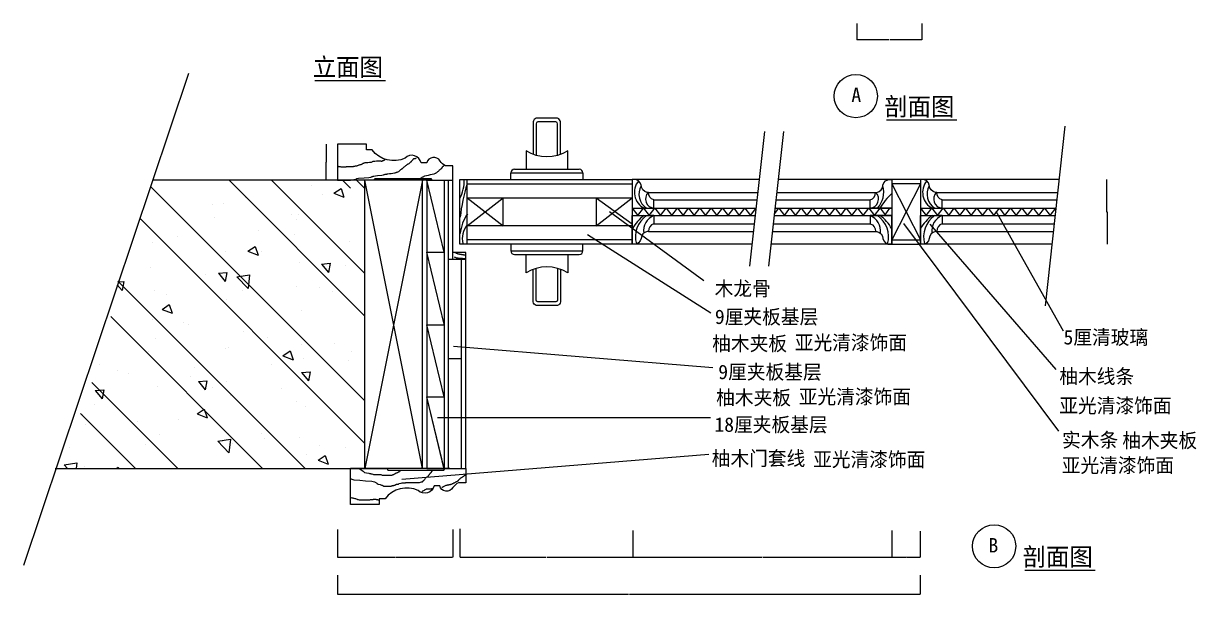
# Model space of a CAD drawing. Header units: metres. Extents: x 150 to 3603, y 192 to 4705.
# Drawn here: x 150 to 3409, y 192 to 1777 of the extents above; entities that cross this region are included whole.
import ezdxf

# ---------------------------------------------------------------- set-up
doc = ezdxf.new("R2010")
doc.units = ezdxf.units.M
for name, color, linetype in [('2', 2, 'Continuous'), ('3', 3, 'Continuous'), ('4', 4, 'Continuous'), ('7', 7, 'Continuous'), ('BH', 3, 'Continuous'), ('DIM', 3, 'Continuous'), ('TEXT', 3, 'Continuous')]:
    doc.layers.add(name, color=color, linetype=linetype)
doc.dimstyles.get("Standard").update_dxf_attribs({"dimtxt": 2.5, "dimasz": 2.5, "dimexe": 1.25, "dimexo": 0.625, "dimtad": 1, "dimcen": 2.5, "dimazin": 3, "dimtfac": 1, "dimtmove": 0, "dimatfit": 3})

# ---------------------------------------------------------------- blocks, each defined once
blk = doc.blocks.new('BH2')
at = {"layer": 'BH'}
blk.add_lwpolyline([(0, 32), (5, 28), (0, 24), (5, 20), (0, 16), (5, 12), (0, 8), (5, 4), (0, 0)], dxfattribs=at)
blk = doc.blocks.new('*D3')
for p, q in [((1842.68, 370.2), (1842.68, 296.24)), ((2562.34, 370.2), (2562.34, 296.24)), ((1842.93, 296.24), (2201.01, 296.24)), ((2204.01, 296.24), (2562.09, 296.24))]:
    blk.add_line(p, q)
at = {"layer": 'Defpoints'}
for p in [(1842.68, 370.2), (2562.34, 370.2), (1842.68, 296.24)]:
    blk.add_point(p, dxfattribs=at)
at = {"layer": 'DIM', "insert": (2202.51, 296.24), "char_height": 1, "attachment_point": 5}
blk.add_mtext('270', dxfattribs=at)
blk = doc.blocks.new('*D4')
for p, q in [((991.52, 1442.16), (991.52, 1392.16)), ((991.27, 1392.16), (991.02, 1392.16)), ((991.52, 1342.16), (991.52, 1392.16)), ((991.52, 1392.16), (991.52, 1392.16)), ((991.77, 1392.16), (992.02, 1392.16))]:
    blk.add_line(p, q)
at = {"layer": 'Defpoints'}
for p in [(991.52, 1442.16), (991.52, 1392.16), (991.52, 1342.16)]:
    blk.add_point(p, dxfattribs=at)
at = {"layer": 'DIM', "insert": (991.52, 1393.285), "char_height": 1, "attachment_point": 5}
blk.add_mtext('25', dxfattribs=at)
blk = doc.blocks.new('*D5')
for p, q in [((1022.69, 372.27), (1022.69, 295.96)), ((1342.69, 372.27), (1342.69, 295.96)), ((1022.94, 295.96), (1181.69, 295.96)), ((1183.69, 295.96), (1342.44, 295.96))]:
    blk.add_line(p, q)
at = {"layer": 'Defpoints'}
for p in [(1022.69, 372.27), (1342.69, 372.27), (1022.69, 295.96)]:
    blk.add_point(p, dxfattribs=at)
at = {"layer": 'DIM', "insert": (1182.69, 295.96), "char_height": 1, "attachment_point": 5}
blk.add_mtext('80', dxfattribs=at)
blk = doc.blocks.new('*D6')
for p, q in [((1362.68, 374.6), (1362.68, 296.24)), ((1842.68, 370.2), (1842.68, 296.24)), ((1362.93, 296.24), (1601.18, 296.24)), ((1604.18, 296.24), (1842.43, 296.24))]:
    blk.add_line(p, q)
at = {"layer": 'Defpoints'}
for p in [(1362.68, 374.6), (1842.68, 370.2), (1362.68, 296.24)]:
    blk.add_point(p, dxfattribs=at)
at = {"layer": 'DIM', "insert": (1602.68, 296.24), "char_height": 1, "attachment_point": 5}
blk.add_mtext('120', dxfattribs=at)
blk = doc.blocks.new('*D16')
for p, q in [((3159.18, 1344.11), (3159.18, 1254.11)), ((3159.43, 1254.11), (3161.2, 1254.11)), ((3161.45, 1164.11), (3161.45, 1254.11))]:
    blk.add_line(p, q)
at = {"layer": 'Defpoints'}
for p in [(3159.18, 1344.11), (3159.18, 1254.11), (3161.45, 1164.11)]:
    blk.add_point(p, dxfattribs=at)
at = {"layer": 'DIM', "insert": (3160.315, 1255.235), "char_height": 1, "attachment_point": 5}
blk.add_mtext('45', dxfattribs=at)
blk = doc.blocks.new('*D17')
for p, q in [((2562.34, 370.2), (2562.34, 296.24)), ((2641.8, 368.26), (2641.8, 296.24)), ((2562.59, 296.24), (2601.07, 296.24)), ((2603.07, 296.24), (2641.55, 296.24))]:
    blk.add_line(p, q)
at = {"layer": 'Defpoints'}
for p in [(2562.34, 370.2), (2641.8, 368.26), (2562.34, 296.24)]:
    blk.add_point(p, dxfattribs=at)
at = {"layer": 'DIM', "insert": (2602.07, 296.24), "char_height": 1, "attachment_point": 5}
blk.add_mtext('20', dxfattribs=at)
blk = doc.blocks.new('*D19')
for p, q in [((2465.75, 1777.04), (2465.75, 1731.3)), ((2645.75, 1777.04), (2645.75, 1731.3)), ((2554.75, 1731.3), (2465.5, 1731.3)), ((2646, 1731.3), (2556.75, 1731.3))]:
    blk.add_line(p, q)
at = {"layer": 'Defpoints'}
for p in [(2465.75, 1777.04), (2645.75, 1777.04), (2645.75, 1731.3)]:
    blk.add_point(p, dxfattribs=at)
at = {"layer": 'DIM', "insert": (2555.75, 1731.3), "char_height": 1, "attachment_point": 5}
blk.add_mtext('45', dxfattribs=at)
blk = doc.blocks.new('*D26')
for p, q in [((1022.69, 245.96), (1022.69, 192.79)), ((2641.8, 245.96), (2641.8, 192.79)), ((1022.94, 192.79), (1830.745, 192.79)), ((1833.745, 192.79), (2641.55, 192.79))]:
    blk.add_line(p, q)
at = {"layer": 'Defpoints'}
for p in [(1022.69, 245.96), (2641.8, 245.96), (1022.69, 192.79)]:
    blk.add_point(p, dxfattribs=at)
at = {"layer": 'BH', "insert": (1832.245, 192.79), "char_height": 1, "attachment_point": 5}
blk.add_mtext('475', dxfattribs=at)

msp = doc.modelspace()

# ---------------------------------------------------------------- hatches: boundary and pattern name
at = {"layer": '3'}
h = msp.add_hatch(dxfattribs=at)
h.set_pattern_fill('DOLMIT', scale=66.67)
h.paths.add_polyline_path([(1330.69, 542.16), (1366.69, 542.16), (1366.69, 1121.82), (1330.69, 1121.82)])
at = {"layer": 'BH'}
h = msp.add_hatch(dxfattribs=at)
h.set_pattern_fill('DOLMIT', scale=50)
h.paths.add_polyline_path([(1841.63, 1293.11), (1841.63, 1332.11), (1382.69, 1332.11), (1382.69, 1293.11)])
h = msp.add_hatch(dxfattribs=at)
h.set_pattern_fill('DOLMIT', scale=50)
h.paths.add_polyline_path([(1382.69, 1215.11), (1382.69, 1176.11), (1841.63, 1176.11), (1841.63, 1215.11)])

# ---------------------------------------------------------------- linework, layer by layer
at = {"layer": '2'}
for p, q in [((1058.69, 1342.16), (509.15, 1342.16)), ((1098.69, 542.16), (1098.69, 1342.16)), ((1358.46, 1137.58), (1360.4, 1137.58)), ((238.47, 542.16), (1058.69, 542.16))]:
    msp.add_line(p, q, dxfattribs=at)
at = {"layer": '3'}
for p, q in [((1233.96, 1401.39), (1234.41, 1401.84)), ((1234.41, 1401.84), (1234.85, 1401.84)), ((1234.85, 1401.84), (1235.75, 1402.28)), ((1235.75, 1402.28), (1238.44, 1402.28)), ((1238.44, 1402.28), (1238.88, 1402.73)), ((1238.88, 1402.73), (1239.33, 1403.18)), ((1239.33, 1403.18), (1239.78, 1403.18)), ((1239.78, 1403.18), (1240.23, 1403.63)), ((1240.23, 1403.63), (1240.67, 1403.63)), ((1240.67, 1403.63), (1240.67, 1404.07)), ((1023.98, 1381.26), (1024.43, 1380.81)), ((1024.43, 1380.81), (1024.88, 1380.36)), ((1024.88, 1380.36), (1026.22, 1380.36)), ((1026.22, 1380.36), (1027.12, 1379.91)), ((1027.12, 1379.91), (1029.8, 1379.91)), ((1029.8, 1379.91), (1031.59, 1379.47)), ((1031.59, 1379.47), (1033.39, 1379.47)), ((1033.39, 1379.47), (1037.86, 1379.02)), ((1037.86, 1379.02), (1044.13, 1379.02)), ((1044.13, 1379.02), (1045.03, 1379.47)), ((1045.03, 1379.47), (1046.37, 1379.47)), ((1046.37, 1379.47), (1047.71, 1379.91)), ((1047.71, 1379.91), (1049.05, 1380.36)), ((1049.05, 1380.36), (1067.41, 1380.36)), ((1067.41, 1380.36), (1067.86, 1380.81)), ((1067.86, 1380.81), (1069.65, 1380.81)), ((1069.65, 1380.81), (1070.99, 1381.26)), ((1070.99, 1381.26), (1072.78, 1381.7)), ((1072.78, 1381.7), (1074.57, 1381.7)), ((1074.57, 1381.7), (1076.37, 1382.15)), ((1076.37, 1382.15), (1078.16, 1382.6)), ((1078.16, 1382.6), (1079.5, 1383.05)), ((1079.5, 1383.05), (1080.84, 1383.94)), ((1080.84, 1383.94), (1082.63, 1384.39)), ((1082.63, 1384.39), (1083.98, 1384.84)), ((1083.98, 1384.84), (1085.32, 1385.28)), ((1085.32, 1385.28), (1086.21, 1385.73)), ((1086.21, 1385.73), (1088.01, 1385.73)), ((1088.01, 1385.73), (1088.45, 1386.18)), ((1088.45, 1386.18), (1089.35, 1386.18)), ((1089.35, 1386.18), (1090.24, 1386.63)), ((1090.24, 1386.63), (1091.59, 1387.52)), ((1091.59, 1387.52), (1092.93, 1388.41)), ((1092.93, 1388.41), (1094.27, 1389.31)), ((1094.27, 1389.31), (1095.62, 1389.76)), ((1095.62, 1389.76), (1096.96, 1390.65)), ((1096.96, 1390.65), (1097.86, 1390.65)), ((1097.86, 1390.65), (1099.2, 1391.1)), ((1099.2, 1391.1), (1100.54, 1391.55)), ((1100.54, 1391.55), (1106.81, 1391.55)), ((1106.81, 1391.55), (1111.29, 1391.99)), ((1111.29, 1391.99), (1115.76, 1391.99)), ((1115.76, 1391.99), (1117.11, 1392.44)), ((1117.11, 1392.44), (1118.45, 1393.34)), ((1118.45, 1393.34), (1120.24, 1393.78)), ((1120.24, 1393.78), (1122.03, 1394.68)), ((1122.03, 1394.68), (1126.51, 1395.13)), ((1126.51, 1395.13), (1130.99, 1395.57)), ((1130.99, 1395.57), (1143.07, 1395.57)), ((1143.07, 1395.57), (1143.52, 1395.13)), ((1143.52, 1395.13), (1146.21, 1395.13)), ((1146.21, 1395.13), (1146.66, 1395.57)), ((1146.66, 1395.57), (1147.1, 1395.57)), ((1147.1, 1396.02), (1148, 1396.02)), ((1147.1, 1395.57), (1147.1, 1396.02)), ((1148, 1396.02), (1148.45, 1396.47)), ((1148.45, 1396.47), (1149.34, 1396.92)), ((1149.34, 1396.92), (1150.69, 1396.92)), ((1150.69, 1397.36), (1152.03, 1397.36)), ((1150.69, 1396.92), (1150.69, 1397.36)), ((1152.03, 1397.81), (1152.48, 1397.81)), ((1152.03, 1397.36), (1152.03, 1397.81)), ((1152.48, 1397.81), (1152.92, 1398.26)), ((1152.92, 1398.26), (1153.37, 1398.26)), ((1153.37, 1398.26), (1153.82, 1398.7)), ((1153.82, 1399.15), (1154.71, 1399.15)), ((1153.82, 1398.7), (1153.82, 1399.15)), ((1154.71, 1399.15), (1155.16, 1399.6)), ((1195.46, 1368.73), (1196.8, 1370.07)), ((1196.8, 1370.07), (1198.59, 1371.41)), ((1198.59, 1371.41), (1199.93, 1372.31)), ((1199.93, 1372.31), (1201.28, 1373.2)), ((1201.28, 1373.2), (1202.17, 1374.1)), ((1202.17, 1374.1), (1202.62, 1374.55)), ((1202.62, 1374.55), (1203.07, 1374.99)), ((1203.07, 1374.99), (1203.96, 1374.99)), ((1203.96, 1374.99), (1204.41, 1375.44)), ((1204.41, 1375.44), (1205.31, 1376.34)), ((1205.31, 1376.34), (1206.2, 1377.68)), ((1206.2, 1377.68), (1207.99, 1379.02)), ((1207.99, 1379.02), (1209.78, 1380.36)), ((1209.78, 1380.36), (1211.57, 1381.7)), ((1211.57, 1381.7), (1212.47, 1382.6)), ((1212.47, 1382.6), (1213.81, 1383.94)), ((1213.81, 1383.94), (1215.16, 1384.84)), ((1215.16, 1384.84), (1216.05, 1385.73)), ((1216.05, 1385.73), (1216.95, 1386.18)), ((1216.95, 1386.18), (1218.29, 1386.63)), ((1218.29, 1386.63), (1219.18, 1387.07)), ((1219.18, 1387.07), (1220.08, 1387.52)), ((1220.08, 1387.52), (1221.42, 1387.97)), ((1221.42, 1387.97), (1221.87, 1388.86)), ((1221.87, 1388.86), (1222.77, 1389.31)), ((1222.77, 1389.31), (1223.66, 1390.2)), ((1223.66, 1390.2), (1224.11, 1391.1)), ((1224.11, 1391.1), (1225.45, 1391.99)), ((1225.45, 1391.99), (1226.35, 1392.89)), ((1226.35, 1392.89), (1227.24, 1393.34)), ((1227.24, 1393.34), (1227.69, 1394.23)), ((1227.69, 1394.23), (1228.59, 1394.68)), ((1228.59, 1394.68), (1229.03, 1395.13)), ((1229.03, 1395.13), (1229.48, 1396.02)), ((1229.48, 1396.02), (1231.27, 1397.81)), ((1231.27, 1397.81), (1232.17, 1398.7)), ((1232.17, 1398.7), (1232.62, 1399.6)), ((1232.62, 1399.6), (1233.06, 1400.05)), ((1233.06, 1400.49), (1233.96, 1401.39)), ((1233.06, 1400.05), (1233.06, 1400.49)), ((1302.91, 1367.39), (1304.7, 1369.18)), ((1304.7, 1369.18), (1306.04, 1370.52)), ((1306.04, 1370.52), (1307.83, 1371.86)), ((1307.83, 1371.86), (1309.17, 1372.76)), ((1309.17, 1372.76), (1310.07, 1373.65)), ((1310.07, 1373.65), (1310.52, 1373.65)), ((1310.52, 1374.1), (1310.97, 1374.1)), ((1310.52, 1373.65), (1310.52, 1374.1)), ((1310.97, 1374.55), (1311.41, 1374.99)), ((1310.97, 1374.1), (1310.97, 1374.55)), ((1311.41, 1374.99), (1312.31, 1375.89)), ((1312.31, 1375.89), (1312.76, 1376.34)), ((1312.76, 1376.34), (1313.2, 1377.23)), ((1313.2, 1377.23), (1314.1, 1377.68)), ((1314.1, 1378.57), (1314.55, 1379.02)), ((1314.1, 1377.68), (1314.1, 1378.57)), ((1314.55, 1379.02), (1315.44, 1379.91)), ((1315.44, 1379.91), (1315.89, 1380.81)), ((1315.89, 1380.81), (1316.34, 1381.26)), ((1316.34, 1381.26), (1316.79, 1381.26)), ((1316.79, 1381.26), (1317.68, 1382.15)), ((1317.68, 1382.15), (1318.13, 1382.15)), ((1318.13, 1382.15), (1318.58, 1382.6)), ((1318.58, 1382.6), (1319.02, 1383.05)), ((1319.02, 1383.49), (1319.92, 1383.49)), ((1319.02, 1383.05), (1319.02, 1383.49)), ((1319.92, 1383.49), (1319.92, 1383.94)), ((1066.96, 1343.23), (1067.86, 1343.23)), ((1067.86, 1343.23), (1069.2, 1343.68)), ((1069.2, 1343.68), (1070.99, 1343.68)), ((1070.99, 1343.68), (1072.34, 1344.12)), ((1072.34, 1344.12), (1073.68, 1344.57)), ((1073.68, 1344.57), (1075.02, 1345.47)), ((1075.02, 1345.47), (1076.37, 1346.36)), ((1076.37, 1346.36), (1080.84, 1347.7)), ((1080.84, 1347.7), (1096.96, 1349.04)), ((1096.96, 1349.04), (1109.5, 1349.94)), ((1258.69, 542.16), (1098.69, 1342.16)), ((1258.69, 1342.16), (1098.69, 542.16)), ((1109.5, 1349.94), (1114.87, 1350.83)), ((1114.87, 1350.83), (1116.66, 1351.28)), ((1116.66, 1351.28), (1118, 1351.73)), ((1118, 1351.73), (1118.9, 1352.18)), ((1118.9, 1352.18), (1119.35, 1352.18)), ((1119.35, 1352.18), (1120.69, 1352.62)), ((1120.69, 1352.62), (1122.03, 1353.07)), ((1122.03, 1353.07), (1123.37, 1353.52)), ((1123.37, 1353.52), (1127.85, 1354.41)), ((1127.85, 1354.41), (1133.22, 1355.31)), ((1133.22, 1355.31), (1145.76, 1356.2)), ((1145.76, 1356.2), (1150.24, 1357.1)), ((1150.24, 1357.1), (1152.03, 1357.55)), ((1152.03, 1357.55), (1153.37, 1357.99)), ((1153.37, 1357.99), (1154.71, 1358.44)), ((1154.71, 1358.44), (1156.06, 1358.44)), ((1156.06, 1358.44), (1156.95, 1358.89)), ((1156.95, 1358.89), (1159.19, 1358.89)), ((1159.19, 1358.89), (1160.98, 1359.33)), ((1160.98, 1359.33), (1162.77, 1359.78)), ((1162.77, 1359.78), (1167.25, 1360.68)), ((1167.25, 1360.68), (1171.73, 1361.12)), ((1171.73, 1361.12), (1176.2, 1362.02)), ((1176.2, 1362.02), (1180.68, 1362.47)), ((1180.68, 1362.47), (1182.47, 1362.91)), ((1182.47, 1362.91), (1184.26, 1363.36)), ((1184.26, 1363.36), (1185.61, 1363.81)), ((1185.61, 1363.81), (1186.5, 1364.26)), ((1186.5, 1364.26), (1187.4, 1364.26)), ((1187.4, 1364.26), (1188.74, 1364.7)), ((1188.74, 1364.7), (1190.08, 1365.15)), ((1190.08, 1365.15), (1192.77, 1366.05)), ((1192.77, 1366.05), (1194.11, 1367.39)), ((1194.11, 1367.39), (1195.46, 1368.73)), ((1253.21, 1347.26), (1254.11, 1347.7)), ((1254.11, 1347.7), (1255.45, 1348.6)), ((1255.45, 1348.6), (1256.79, 1349.49)), ((1256.79, 1349.49), (1258.14, 1350.39)), ((1258.14, 1350.39), (1259.48, 1351.28)), ((1259.48, 1351.28), (1260.82, 1351.73)), ((1260.82, 1351.73), (1262.16, 1352.62)), ((1262.16, 1352.62), (1263.51, 1353.07)), ((1263.51, 1353.07), (1265.3, 1353.97)), ((1265.3, 1353.97), (1269.78, 1354.86)), ((1269.78, 1354.86), (1275.15, 1356.2)), ((1275.15, 1356.2), (1280.52, 1357.55)), ((1280.52, 1357.55), (1285.89, 1358.89)), ((1285.89, 1358.89), (1291.27, 1359.78)), ((1291.27, 1359.78), (1293.06, 1360.68)), ((1293.06, 1360.68), (1294.4, 1361.57)), ((1294.4, 1361.57), (1295.74, 1362.02)), ((1295.74, 1362.02), (1297.09, 1362.47)), ((1297.09, 1362.47), (1298.43, 1363.36)), ((1298.43, 1363.36), (1300.22, 1365.15)), ((1300.22, 1365.15), (1301.56, 1366.05)), ((1301.56, 1366.05), (1302.91, 1367.39)), ((1886.79, 1308.12), (2190.09, 1308.12)), ((2242.84, 1308.12), (2517.18, 1308.12)), ((2642.34, 1332.11), (2562.34, 1176.11)), ((2562.34, 1332.11), (2642.34, 1176.11)), ((2687.51, 1308.12), (3022.99, 1308.12)), ((1901.63, 1287.59), (2187.83, 1287.59)), ((2240.58, 1287.59), (2502.34, 1287.59)), ((2702.34, 1287.59), (3020.73, 1287.59)), ((1901.63, 1220.63), (2180.46, 1220.63)), ((2233.21, 1220.63), (2502.34, 1220.63)), ((2702.34, 1220.63), (3013.36, 1220.63)), ((1886.79, 1200.09), (2178.19, 1200.09)), ((2230.95, 1200.09), (2521.18, 1200.09)), ((2687.51, 1200.09), (3011.1, 1200.09)), ((1347.78, 1141.95), (1348.75, 1141.46)), ((1348.75, 1141.46), (1350.21, 1140.98)), ((1350.21, 1140.98), (1351.18, 1140.49)), ((1346.81, 1129.82), (1348.27, 1128.85)), ((1348.27, 1128.85), (1349.72, 1128.37)), ((1349.72, 1128.37), (1351.18, 1127.4)), ((1351.18, 1140.49), (1352.63, 1140.01)), ((1351.18, 1127.4), (1352.63, 1126.91)), ((1352.63, 1140.01), (1353.61, 1139.52)), ((1352.63, 1126.91), (1354.58, 1126.91)), ((1353.61, 1139.52), (1354.58, 1139.04)), ((1354.58, 1139.04), (1356.03, 1138.55)), ((1354.58, 1126.91), (1355.06, 1126.43)), ((1355.06, 1126.43), (1357, 1126.43)), ((1356.03, 1138.55), (1357, 1138.07)), ((1357, 1138.07), (1358.46, 1137.58)), ((1357, 1126.43), (1357.49, 1125.94)), ((1357.49, 1125.94), (1360.4, 1125.94)), ((1360.4, 1137.58), (1361.86, 1137.1)), ((1360.4, 1125.94), (1361.37, 1125.46)), ((1361.37, 1125.46), (1369.14, 1125.46)), ((1361.86, 1137.1), (1362.83, 1137.1)), ((1362.83, 1137.1), (1364.28, 1136.61)), ((1364.28, 1136.61), (1366.22, 1136.61)), ((1366.22, 1136.61), (1367.19, 1136.13)), ((1367.19, 1136.13), (1369.62, 1136.13)), ((1369.14, 1125.46), (1370.11, 1124.97)), ((1369.62, 1136.13), (1370.11, 1135.64)), ((1370.11, 1135.64), (1371.56, 1135.64)), ((1370.11, 1124.97), (1378.69, 1124.97)), ((1371.56, 1135.64), (1373.02, 1135.16)), ((1373.02, 1135.16), (1374.96, 1135.16)), ((1374.96, 1135.16), (1376.42, 1134.67)), ((1376.42, 1134.67), (1377.87, 1134.67)), ((1377.87, 1134.67), (1378.84, 1134.19)), ((1082.5, 542.04), (1082.5, 541.47)), ((1082.5, 541.47), (1083.07, 541.47)), ((1083.07, 541.47), (1084.77, 540.33)), ((1084.77, 540.33), (1087.05, 539.2)), ((1087.05, 539.2), (1091.6, 535.79)), ((1091.6, 535.79), (1093.88, 534.08)), ((1093.88, 534.08), (1095.58, 532.37)), ((1095.58, 532.37), (1097.86, 531.24)), ((1097.86, 531.24), (1103.55, 530.1)), ((1103.55, 530.1), (1109.23, 528.96)), ((1109.23, 528.96), (1111.51, 528.4)), ((1111.51, 528.4), (1113.78, 527.83)), ((1113.78, 527.83), (1114.92, 527.26)), ((1114.92, 527.26), (1116.06, 527.26)), ((1116.06, 527.26), (1116.63, 526.69)), ((1116.63, 526.69), (1118.34, 526.69)), ((1118.34, 526.69), (1120.61, 526.12)), ((1120.61, 526.12), (1122.89, 525.55)), ((1122.89, 525.55), (1124.59, 524.99)), ((1124.59, 524.99), (1143.36, 524.99)), ((1143.36, 524.99), (1145.07, 524.42)), ((1145.07, 524.42), (1146.78, 523.85)), ((1146.78, 523.85), (1147.35, 523.85)), ((1147.35, 523.85), (1148.48, 523.28)), ((1148.48, 523.28), (1172.38, 523.28)), ((1172.38, 523.28), (1174.08, 523.85)), ((1174.08, 523.85), (1175.79, 524.42)), ((1175.79, 524.42), (1176.93, 524.99)), ((1176.93, 524.99), (1178.63, 525.55)), ((1178.63, 525.55), (1180.34, 526.69)), ((1180.34, 526.69), (1182.05, 527.26)), ((1182.05, 527.26), (1183.75, 528.4)), ((1183.75, 528.4), (1184.89, 529.53)), ((1184.89, 529.53), (1186.03, 529.53)), ((1186.03, 529.53), (1187.17, 530.1)), ((1187.17, 530.1), (1187.73, 530.1)), ((1187.73, 530.1), (1188.87, 530.67)), ((1188.87, 530.67), (1190.01, 530.67)), ((1190.01, 530.67), (1191.15, 531.81)), ((1191.15, 531.81), (1192.29, 532.37)), ((1192.29, 532.37), (1193.42, 532.94)), ((1193.42, 532.94), (1194.56, 534.08)), ((1194.56, 534.08), (1195.7, 534.65)), ((1195.7, 534.65), (1196.84, 534.65)), ((1196.84, 534.65), (1196.84, 535.22)), ((1274.2, 521.01), (1275.34, 522.14)), ((1275.34, 522.14), (1275.9, 522.71)), ((1275.9, 522.71), (1276.47, 523.85)), ((1276.47, 523.85), (1277.61, 524.99)), ((1277.61, 524.99), (1278.18, 525.55)), ((1278.18, 525.55), (1278.75, 526.69)), ((1278.75, 526.69), (1279.32, 527.26)), ((1279.32, 527.26), (1279.89, 527.83)), ((1279.89, 527.83), (1280.46, 528.96)), ((1280.46, 528.96), (1281.59, 529.53)), ((1281.59, 529.53), (1282.16, 530.67)), ((1282.16, 530.67), (1282.73, 531.24)), ((1282.73, 531.24), (1283.3, 531.81)), ((1283.3, 531.81), (1283.87, 532.37)), ((1283.87, 532.37), (1284.44, 532.94)), ((1284.44, 533.51), (1285.01, 534.08)), ((1284.44, 532.94), (1284.44, 533.51)), ((1285.01, 534.08), (1285.58, 534.65)), ((1285.58, 535.79), (1286.14, 535.79)), ((1285.58, 534.65), (1285.58, 535.79)), ((1286.14, 536.35), (1286.71, 536.35)), ((1286.14, 535.79), (1286.14, 536.35)), ((1286.71, 536.35), (1287.28, 536.92)), ((1373.18, 521.01), (1374.31, 522.14)), ((1374.31, 522.14), (1374.88, 522.14)), ((1374.88, 522.71), (1375.45, 522.71)), ((1374.88, 522.14), (1374.88, 522.71)), ((1375.45, 522.71), (1376.02, 523.28)), ((1376.02, 523.28), (1376.59, 523.85)), ((1376.59, 523.85), (1377.16, 523.85)), ((1377.16, 524.99), (1377.73, 524.99)), ((1377.16, 523.85), (1377.16, 524.99)), ((1057.47, 514.75), (1058.04, 514.75)), ((1058.04, 514.75), (1058.61, 514.19)), ((1058.61, 514.19), (1059.74, 513.62)), ((1059.74, 513.62), (1060.88, 513.05)), ((1060.88, 513.05), (1062.59, 511.91)), ((1062.59, 511.91), (1068.28, 510.77)), ((1068.28, 510.77), (1084.21, 509.64)), ((1084.21, 509.64), (1100.13, 507.93)), ((1100.13, 507.93), (1118.34, 506.8)), ((1118.34, 506.8), (1125.16, 505.09)), ((1125.16, 505.09), (1127.44, 503.95)), ((1127.44, 503.95), (1129.14, 502.82)), ((1129.14, 502.82), (1130.28, 502.25)), ((1130.28, 502.25), (1131.42, 501.11)), ((1131.42, 501.11), (1133.13, 499.97)), ((1133.13, 499.97), (1135.4, 498.84)), ((1135.4, 498.84), (1141.09, 497.7)), ((1141.09, 497.7), (1143.36, 496.56)), ((1143.36, 496.56), (1145.07, 496)), ((1145.07, 496), (1146.21, 495.43)), ((1146.21, 495.43), (1146.78, 495.43)), ((1146.78, 495.43), (1147.35, 494.86)), ((1147.35, 494.86), (1147.92, 494.86)), ((1147.92, 494.86), (1148.48, 494.29)), ((1148.48, 494.29), (1149.05, 493.72)), ((1149.05, 493.72), (1150.19, 493.72)), ((1150.19, 493.72), (1150.76, 493.15)), ((1150.76, 493.15), (1171.81, 493.15)), ((1171.81, 493.15), (1172.94, 493.72)), ((1172.94, 493.72), (1174.65, 493.72)), ((1174.65, 493.72), (1175.79, 494.29)), ((1175.79, 494.29), (1177.5, 494.29)), ((1177.5, 494.29), (1179.2, 494.86)), ((1179.2, 494.86), (1180.34, 495.43)), ((1180.34, 495.43), (1182.05, 496)), ((1182.05, 496), (1184.32, 497.13)), ((1184.32, 497.13), (1186.03, 498.27)), ((1186.03, 498.27), (1191.72, 498.84)), ((1191.72, 498.84), (1193.99, 499.97)), ((1193.99, 499.97), (1199.68, 501.11)), ((1199.68, 501.11), (1201.96, 501.68)), ((1201.96, 501.68), (1205.94, 501.68)), ((1205.94, 501.68), (1207.64, 502.25)), ((1207.64, 502.25), (1211.06, 502.25)), ((1211.06, 502.25), (1212.76, 502.82)), ((1212.76, 502.82), (1236.65, 502.82)), ((1236.65, 502.82), (1243.48, 503.39)), ((1243.48, 503.39), (1250.31, 503.39)), ((1250.31, 503.39), (1256, 504.52)), ((1256, 504.52), (1258.27, 505.09)), ((1258.27, 505.09), (1259.41, 506.23)), ((1259.41, 506.23), (1259.98, 506.8)), ((1259.98, 506.8), (1261.12, 507.36)), ((1261.12, 507.36), (1261.68, 508.5)), ((1261.68, 508.5), (1262.82, 509.07)), ((1262.82, 509.07), (1263.96, 510.21)), ((1263.96, 510.21), (1264.53, 510.77)), ((1264.53, 510.77), (1265.1, 511.91)), ((1265.1, 511.91), (1265.67, 513.62)), ((1265.67, 513.62), (1266.8, 514.75)), ((1266.8, 514.75), (1267.94, 515.89)), ((1267.94, 515.89), (1269.65, 517.6)), ((1269.65, 517.6), (1271.35, 518.73)), ((1271.35, 518.73), (1273.06, 519.87)), ((1273.06, 519.87), (1274.2, 521.01)), ((1312.31, 489.17), (1312.88, 489.74)), ((1312.88, 489.74), (1313.45, 489.74)), ((1313.45, 489.74), (1314.59, 490.31)), ((1314.59, 490.31), (1315.16, 490.88)), ((1315.16, 490.88), (1316.29, 491.45)), ((1316.29, 491.45), (1316.86, 492.02)), ((1316.86, 492.02), (1317.43, 492.02)), ((1317.43, 492.02), (1319.14, 493.15)), ((1319.14, 493.15), (1320.84, 493.72)), ((1320.84, 493.72), (1322.55, 494.29)), ((1322.55, 494.29), (1324.26, 495.43)), ((1324.26, 495.43), (1325.96, 496)), ((1325.96, 496), (1327.1, 496)), ((1327.1, 496), (1328.24, 496.56)), ((1328.24, 496.56), (1331.65, 496.56)), ((1331.65, 496.56), (1332.79, 497.13)), ((1332.79, 497.13), (1333.93, 497.13)), ((1333.93, 497.13), (1335.06, 497.7)), ((1335.06, 497.7), (1336.2, 497.7)), ((1336.2, 497.7), (1337.34, 498.27)), ((1337.34, 498.27), (1339.05, 498.84)), ((1339.05, 498.84), (1340.75, 499.41)), ((1340.75, 499.41), (1342.46, 499.97)), ((1342.46, 499.97), (1343.6, 500.54)), ((1343.6, 500.54), (1345.87, 501.68)), ((1345.87, 501.68), (1347.58, 502.25)), ((1347.58, 502.25), (1348.72, 503.39)), ((1348.72, 503.39), (1350.42, 503.95)), ((1350.42, 503.95), (1351.56, 504.52)), ((1351.56, 504.52), (1353.27, 505.66)), ((1353.27, 505.66), (1354.41, 506.23)), ((1354.41, 506.23), (1356.11, 506.8)), ((1356.11, 506.8), (1357.25, 507.36)), ((1357.25, 507.36), (1357.82, 507.93)), ((1357.82, 507.93), (1358.39, 508.5)), ((1358.39, 508.5), (1358.96, 509.07)), ((1358.96, 509.07), (1359.52, 509.64)), ((1359.52, 510.21), (1360.09, 510.77)), ((1359.52, 509.64), (1359.52, 510.21)), ((1360.09, 510.77), (1360.66, 511.34)), ((1360.66, 511.34), (1361.23, 511.91)), ((1361.23, 511.91), (1361.8, 512.48)), ((1361.8, 512.48), (1362.37, 513.05)), ((1362.37, 513.05), (1362.94, 513.62)), ((1362.94, 513.62), (1363.51, 514.19)), ((1363.51, 514.19), (1364.08, 514.75)), ((1364.08, 514.75), (1364.64, 515.32)), ((1364.64, 515.32), (1365.78, 515.89)), ((1365.78, 515.89), (1366.35, 516.46)), ((1366.35, 516.46), (1366.92, 516.46)), ((1366.92, 516.46), (1367.49, 517.03)), ((1367.49, 517.03), (1368.63, 517.6)), ((1368.63, 517.6), (1369.2, 518.16)), ((1369.2, 518.16), (1369.76, 518.73)), ((1369.76, 518.73), (1370.33, 518.73)), ((1370.33, 518.73), (1370.9, 519.3)), ((1370.9, 519.3), (1371.47, 519.3)), ((1371.47, 519.87), (1372.61, 520.44)), ((1371.47, 519.3), (1371.47, 519.87)), ((1372.61, 520.44), (1373.18, 521.01)), ((1060.31, 461.32), (1060.88, 461.32)), ((1060.88, 461.32), (1062.02, 460.75)), ((1062.02, 460.75), (1063.73, 460.18)), ((1063.73, 460.18), (1064.86, 460.18)), ((1064.86, 460.18), (1066.57, 459.62)), ((1066.57, 459.62), (1068.28, 459.62)), ((1068.28, 459.62), (1070.55, 459.05)), ((1070.55, 459.05), (1072.83, 458.48)), ((1072.83, 458.48), (1074.53, 457.34)), ((1074.53, 457.34), (1076.81, 456.77)), ((1076.81, 456.77), (1078.52, 456.21)), ((1121.18, 456.21), (1122.89, 456.77)), ((1122.89, 456.77), (1129.71, 456.77)), ((1129.71, 456.77), (1130.28, 456.21)), ((1257.13, 477.81), (1257.7, 478.37)), ((1257.7, 478.37), (1258.84, 478.94)), ((1258.84, 478.94), (1259.98, 480.08)), ((1259.98, 480.08), (1262.25, 481.22)), ((1262.25, 481.22), (1263.96, 481.78)), ((1263.96, 481.78), (1265.1, 482.35)), ((1265.1, 482.35), (1266.23, 483.49)), ((1266.23, 483.49), (1267.37, 484.06)), ((1267.37, 484.06), (1269.08, 484.63)), ((1269.08, 484.63), (1270.22, 485.2)), ((1270.22, 485.2), (1282.16, 485.2)), ((1282.16, 485.2), (1282.73, 485.76)), ((1282.73, 485.76), (1283.87, 485.76)), ((1283.87, 485.76), (1284.44, 486.33)), ((1284.44, 486.33), (1286.14, 486.33)), ((1286.14, 486.9), (1286.71, 486.9)), ((1286.14, 486.33), (1286.14, 486.9)), ((1078.52, 456.21), (1080.22, 455.64)), ((1080.22, 455.64), (1082.5, 455.07)), ((1082.5, 455.07), (1088.19, 455.07)), ((1088.19, 455.07), (1089.89, 454.5)), ((1089.89, 454.5), (1109.23, 454.5)), ((1109.23, 454.5), (1109.8, 455.07)), ((1109.8, 455.07), (1112.65, 455.07)), ((1112.65, 455.07), (1113.78, 455.64)), ((1113.78, 455.64), (1114.92, 455.64)), ((1114.92, 455.64), (1116.06, 456.21)), ((1116.06, 456.21), (1121.18, 456.21)), ((1130.28, 456.21), (1132.56, 456.21)), ((1132.56, 456.21), (1132.56, 455.64)), ((1132.56, 455.64), (1133.69, 455.64)), ((1133.69, 455.64), (1134.26, 455.07)), ((1134.26, 455.07), (1137.68, 455.07))]:
    msp.add_line(p, q, dxfattribs=at)
at = {"layer": '4'}
for p, q in [((1285.06, 1342.16), (1058.69, 1342.16)), ((1342.69, 1122.16), (1342.69, 1342.16)), ((1362.69, 1344.11), (1841.63, 1344.11)), ((1362.69, 1166.3), (1362.69, 1344.11)), ((1362.69, 1164.11), (1362.69, 1343.52)), ((1841.63, 1344.11), (1841.63, 1164.11)), ((2642.34, 1344.11), (2562.34, 1344.11)), ((2562.34, 1344.11), (2562.34, 1164.11)), ((2642.34, 1344.11), (2642.34, 1164.11)), ((1378.69, 1141.82), (1342.69, 1141.82)), ((1841.63, 1164.11), (1362.69, 1164.11)), ((1378.69, 542.16), (1378.69, 1141.82)), ((2562.34, 1164.11), (2642.34, 1164.11)), ((1378.69, 1121.82), (1330.69, 1121.82)), ((1334.66, 542.16), (1058.69, 542.16))]:
    msp.add_line(p, q, dxfattribs=at)
msp.add_lwpolyline([(1124.2, 1342.16), (1126.6, 1346.96), (1282.09, 1346.96), (1285.06, 1342.16), (1342.69, 1342.16), (1342.69, 1382.16), (1322.69, 1382.16, -0.16), (1307.4, 1395.35, 0.69), (1270.69, 1390.16), (1254.75, 1390.16, 0.61), (1210.92, 1403.33, -0.35), (1118.69, 1426.16), (1102.69, 1426.16), (1102.69, 1442.16), (1022.69, 1442.16), (1022.69, 1342.16), (1058.69, 1342.16)], format="xyb", dxfattribs=at)
for points in [[(1893.63, 1264.11), (1893.63, 1264.11), (1901.63, 1264.11), (1893.63, 1264.11), (1901.63, 1264.11), (1901.63, 1287.59, -0.36), (1886.79, 1308.12), (1882.79, 1308.12, -0.32), (1865.97, 1327.93, 0.39), (1845.63, 1344.11), (1841.63, 1344.11), (1841.63, 1310.83), (1841.63, 1310.83), (1841.63, 1264.11)], [(2510.34, 1264.11), (2510.34, 1264.11), (2502.34, 1264.11), (2510.34, 1264.11), (2502.34, 1264.11), (2502.34, 1287.59, 0.36), (2517.18, 1308.12), (2521.18, 1308.12, 0.32), (2538, 1327.93, -0.39), (2558.34, 1344.11), (2562.34, 1344.11), (2562.34, 1310.83), (2562.34, 1310.83), (2562.34, 1264.11)], [(2694.34, 1264.11), (2694.34, 1264.11), (2702.34, 1264.11), (2694.34, 1264.11), (2702.34, 1264.11), (2702.34, 1287.59, -0.36), (2687.51, 1308.12), (2683.51, 1308.12, -0.32), (2666.69, 1327.93, 0.39), (2646.34, 1344.11), (2642.34, 1344.11), (2642.34, 1310.83), (2642.34, 1310.83), (2642.34, 1264.11)], [(1893.63, 1244.11), (1893.63, 1244.11), (1901.63, 1244.11), (1893.63, 1244.11), (1901.63, 1244.11), (1901.63, 1220.63, 0.36), (1886.79, 1200.09), (1882.79, 1200.09, 0.32), (1865.97, 1180.29, -0.39), (1845.63, 1164.11), (1841.63, 1164.11), (1841.63, 1197.39), (1841.63, 1197.39), (1841.63, 1244.11)], [(2510.34, 1244.11), (2510.34, 1244.11), (2502.34, 1244.11), (2510.34, 1244.11), (2502.34, 1244.11), (2502.34, 1220.63, -0.36), (2517.18, 1200.09), (2521.18, 1200.09, -0.32), (2538, 1180.29, 0.39), (2558.34, 1164.11), (2562.34, 1164.11), (2562.34, 1197.39), (2562.34, 1197.39), (2562.34, 1244.11)], [(2694.34, 1244.11), (2694.34, 1244.11), (2702.34, 1244.11), (2694.34, 1244.11), (2702.34, 1244.11), (2702.34, 1220.63, 0.36), (2687.51, 1200.09), (2683.51, 1200.09, 0.32), (2666.69, 1180.29, -0.39), (2646.34, 1164.11), (2642.34, 1164.11), (2642.34, 1197.39), (2642.34, 1197.39), (2642.34, 1244.11)], [(1358.69, 502.16, 0.16), (1343.4, 488.98, -0.69), (1306.69, 494.16), (1290.75, 494.16, -0.61), (1246.92, 481, 0.35), (1154.69, 458.16), (1138.69, 458.16), (1138.69, 442.16), (1058.69, 442.16), (1058.69, 542.16), (1160.2, 542.16), (1162.6, 537.36), (1318.09, 537.36), (1321.06, 542.16), (1378.69, 542.16), (1378.69, 502.16)]]:
    msp.add_lwpolyline(points, format="xyb", close=True, dxfattribs=at)
at = {"layer": '7'}
for p, q in [((1514.36, 1372.33), (1694.36, 1372.33)), ((1258.69, 542.16), (1258.69, 1342.16)), ((1330.69, 542.16), (1330.69, 1342.16)), ((1382.69, 1164.11), (1382.69, 1344.11)), ((1504.36, 1344.11), (1504.36, 1362.33)), ((1704.36, 1362.33), (1704.36, 1344.11)), ((2194.05, 1344.11), (1841.63, 1344.11)), ((2562.34, 1344.11), (2246.8, 1344.11)), ((3026.96, 1344.11), (2642.34, 1344.11)), ((1382.69, 1332.11), (1841.63, 1332.11)), ((2642.34, 1332.11), (2562.34, 1332.11)), ((1382.69, 1293.11), (1841.63, 1293.11)), ((1382.69, 1215.11), (1482.69, 1293.11)), ((1382.69, 1293.11), (1482.69, 1215.11)), ((1482.69, 1215.11), (1482.69, 1293.11)), ((1741.63, 1293.11), (1841.63, 1220.75)), ((1741.63, 1215.11), (1841.63, 1293.11)), ((1741.63, 1293.11), (1741.63, 1215.11)), ((1841.63, 1264.11), (2185.24, 1264.11)), ((1841.63, 1244.11), (2183.04, 1244.11)), ((2235.79, 1244.11), (2562.34, 1244.11)), ((2238, 1264.11), (2562.34, 1264.11)), ((2642.34, 1264.11), (3018.15, 1264.11)), ((2642.34, 1244.11), (3015.95, 1244.11)), ((1841.63, 1215.11), (1382.69, 1215.11)), ((1841.63, 1176.11), (1382.69, 1176.11)), ((2562.34, 1176.11), (2642.34, 1176.11)), ((1504.36, 1164.11), (1504.36, 1145.89)), ((1704.36, 1145.89), (1704.36, 1164.11)), ((2174.23, 1164.11), (1841.63, 1164.11)), ((2562.34, 1164.11), (2226.98, 1164.11)), ((3007.14, 1164.11), (2642.34, 1164.11)), ((1366.69, 542.16), (1366.69, 1121.82)), ((1514.36, 1135.89), (1694.36, 1135.89))]:
    msp.add_line(p, q, dxfattribs=at)
for points in [[(1642.21, 1413.51), (1642.21, 1503.81, 0.25), (1634.21, 1513.81), (1574.51, 1513.81, 0.35), (1566.51, 1503.81), (1566.51, 1413.51)], [(1662.21, 1372.33), (1662.21, 1423.58, -0.29), (1546.51, 1423.58), (1546.51, 1372.33)], [(1662.21, 1135.89), (1662.21, 1084.64, 0.29), (1546.51, 1084.64), (1546.51, 1135.89)], [(1642.21, 1094.71), (1642.21, 1004.41, -0.25), (1634.21, 994.41), (1574.51, 994.41, -0.35), (1566.51, 1004.41), (1566.51, 1094.71)]]:
    msp.add_lwpolyline(points, format="xyb", dxfattribs=at)
for centre, start, end in [((1514.36, 1362.33), 90, 180), ((1694.36, 1362.33), 0, 90), ((1514.36, 1145.89), 180, 270), ((1694.36, 1145.89), 270, 0)]:
    msp.add_arc(centre, 10, start, end, dxfattribs=at)
at = {"layer": 'BH'}
for p, q in [((2208.72, 1477.31), (2167.53, 1103.21)), ((2261.47, 1477.31), (2220.28, 1103.21)), ((3043.26, 1492.15), (2988.35, 993.52)), ((721.61, 1342.16), (1098.69, 965.09)), ((839.46, 1342.16), (1098.69, 1082.94)), ((1075.16, 1342.16), (1098.69, 1318.64)), ((1270.69, 1342.16), (1270.69, 542.16)), ((1318.69, 1342.16), (1318.69, 542.16)), ((1504.36, 1362.33), (1704.36, 1362.33)), ((503.31, 1324.77), (1098.69, 729.39)), ((949.3, 1328.39), (949.3, 1328.39)), ((1012.54, 1305.73), (1032.43, 1319.15)), ((1012.54, 1305.73), (1040.54, 1294.98)), ((1032.44, 1319.16), (1040.55, 1294.98)), ((674.12, 1273.38), (674.12, 1273.38)), ((705.59, 1276.56), (705.59, 1276.56)), ((766.24, 1292.88), (766.24, 1292.88)), ((979.77, 1301.9), (979.77, 1301.9)), ((681.9, 1239.15), (681.9, 1239.15)), ((895.43, 1248.17), (895.43, 1248.17)), ((913.34, 1246.57), (913.34, 1246.57)), ((473.67, 1236.55), (1098.69, 611.54)), ((907.4, 1233.33), (907.4, 1233.33)), ((578.28, 1185.55), (578.28, 1185.55)), ((802.9, 1203.75), (802.9, 1203.75)), ((903.04, 1190.57), (903.04, 1190.57)), ((508.41, 1169.01), (508.41, 1169.01)), ((710.45, 1143.41), (710.45, 1143.41)), ((773.77, 1144.68), (793.67, 1158.1)), ((773.77, 1144.68), (801.78, 1133.93)), ((793.67, 1158.11), (801.78, 1133.94)), ((811.55, 1145.51), (811.55, 1145.51)), ((1054.53, 1170.62), (1054.53, 1170.62)), ((1504.36, 1145.89), (1704.36, 1145.89)), ((918.21, 1113.42), (918.21, 1113.42)), ((978.41, 1109.33), (1002.32, 1111.42)), ((978.41, 1109.33), (997.69, 1086.35)), ((1002.32, 1111.42), (997.7, 1086.35)), ((504.02, 1099.19), (504.02, 1099.19)), ((655.51, 1079.24), (655.51, 1079.24)), ((691.51, 1084.23), (715.41, 1086.32)), ((691.51, 1084.23), (710.79, 1061.24)), ((715.42, 1086.32), (710.79, 1061.25)), ((742.85, 1073.75), (778.42, 1079.26)), ((778.43, 1079.27), (774.01, 1041.28)), ((1044.83, 1105.47), (1044.83, 1105.47)), ((410.57, 1052.01), (423.89, 1036.14)), ((411.92, 1059.77), (428.51, 1061.22)), ((412.33, 1062.19), (932.36, 542.16)), ((428.51, 1061.22), (423.89, 1036.15)), ((742.85, 1073.75), (774, 1041.28)), ((908.13, 1045.99), (908.13, 1045.99)), ((973.32, 1043.77), (973.32, 1043.77)), ((513.27, 1035.86), (513.27, 1035.86)), ((546.26, 1025.73), (546.26, 1025.73)), ((759.79, 1034.75), (759.79, 1034.75)), ((1008.27, 1032.8), (1008.27, 1032.8)), ((535.01, 983.64), (554.91, 997.06)), ((535.01, 983.64), (563.02, 972.88)), ((554.91, 997.06), (563.02, 972.89)), ((715.32, 1010.25), (715.32, 1010.25)), ((923.07, 980.26), (923.07, 980.26)), ((392.79, 963.88), (814.5, 542.16)), ((509.11, 954.61), (509.11, 954.61)), ((594.79, 946.88), (594.79, 946.88)), ((609.25, 941.42), (609.25, 941.42)), ((760.74, 921.48), (760.74, 921.48)), ((518.14, 902.7), (518.14, 902.7)), ((828.07, 906.84), (828.07, 906.84)), ((923.71, 885.16), (923.71, 885.16)), ((1013.36, 888.22), (1013.36, 888.22)), ((496.65, 867.11), (496.65, 867.11)), ((710.18, 876.13), (710.18, 876.13)), ((720.18, 877.09), (720.18, 877.09)), ((871.1, 854.62), (891, 868.04)), ((871.1, 854.62), (899.11, 843.87)), ((891, 868.05), (899.11, 843.88)), ((1061.34, 866.8), (1061.34, 866.8)), ((361.72, 830.1), (361.72, 830.1)), ((625.84, 822.4), (625.84, 822.4)), ((839.37, 831.43), (839.37, 831.43)), ((927.94, 847.1), (927.94, 847.1)), ((1052.9, 840.45), (1052.9, 840.45)), ((412.32, 813.38), (412.32, 813.38)), ((442.03, 806.9), (442.03, 806.9)), ((614.34, 796.84), (614.34, 796.84)), ((636.01, 783.35), (659.91, 785.44)), ((636.01, 783.35), (655.29, 760.37)), ((659.92, 785.45), (655.29, 760.37)), ((714.47, 783.66), (714.47, 783.66)), ((922.91, 808.45), (946.82, 810.54)), ((922.91, 808.45), (942.19, 785.47)), ((946.82, 810.55), (942.2, 785.47)), ((340.46, 780.51), (578.8, 542.16)), ((349.1, 758.25), (373.01, 760.34)), ((349.1, 758.25), (368.38, 735.27)), ((373.01, 760.34), (368.39, 735.27)), ((523, 769.54), (523, 769.54)), ((675.3, 766.86), (675.3, 766.86)), ((865.97, 763.72), (865.97, 763.72)), ((346.18, 719.08), (346.18, 719.08)), ((725.05, 743.93), (725.05, 743.93)), ((908.58, 726.82), (908.58, 726.82)), ((308.43, 694.69), (460.95, 542.16)), ((315.45, 692.28), (315.45, 692.28)), ((632.34, 693.58), (652.23, 707)), ((632.34, 693.58), (660.34, 682.82)), ((652.24, 707), (660.35, 682.83)), ((932.8, 713.94), (932.8, 713.94)), ((322.49, 664.55), (322.49, 664.55)), ((466.95, 672.34), (466.95, 672.34)), ((579.46, 679.03), (579.46, 679.03)), ((527.87, 636.38), (527.87, 636.38)), ((689.82, 617.89), (725.39, 623.41)), ((719.57, 639.08), (719.57, 639.08)), ((725.4, 623.41), (720.98, 585.42)), ((812.73, 638.99), (812.73, 638.99)), ((819.7, 625.9), (819.7, 625.9)), ((917.27, 627.03), (917.27, 627.03)), ((276.68, 599.96), (276.68, 599.96)), ((490.21, 608.98), (490.21, 608.98)), ((689.82, 617.89), (720.97, 585.42)), ((703.74, 618.01), (703.74, 618.01)), ((729.91, 610.78), (729.91, 610.78)), ((971.19, 605.95), (971.19, 605.95)), ((1046.01, 598.95), (1046.01, 598.95)), ((262.92, 551.68), (298.5, 557.2)), ((298.5, 557.2), (296.75, 542.16)), ((937.66, 580.79), (937.66, 580.79)), ((968.43, 564.56), (988.32, 577.98)), ((968.43, 564.56), (996.43, 553.81)), ((988.33, 577.99), (996.44, 553.82)), ((262.92, 551.68), (272.05, 542.16)), ((320.54, 547.7), (320.54, 547.7)), ((407.86, 542.16), (413.47, 545.95)), ((413.47, 545.95), (414.75, 542.16))]:
    msp.add_line(p, q, dxfattribs=at)
for points in [[(1634.21, 1410.84), (1634.21, 1498.81, 0.41), (1629.21, 1503.81), (1579.13, 1503.81, 0.41), (1574.13, 1498.81), (1574.13, 1410.95)], [(1634.21, 1097.38), (1634.21, 1009.41, -0.41), (1629.21, 1004.41), (1579.13, 1004.41, -0.41), (1574.13, 1009.41), (1574.13, 1097.27)]]:
    msp.add_lwpolyline(points, format="xyb", dxfattribs=at)
for points in [[(1318.69, 942.16), (1270.69, 1142.16), (1318.69, 1142.16), (1270.69, 1342.16), (1318.69, 1342.16)], [(2091.94, 1264.11), (2107.58, 1244.55), (2123.23, 1264.11), (2138.87, 1244.55), (2154.52, 1264.11), (2170.16, 1244.55), (2185.15, 1263.29)], [(2236.34, 1249.05), (2248.38, 1264.11), (2264.03, 1244.55), (2279.67, 1264.11), (2295.32, 1244.55), (2310.96, 1264.11), (2326.6, 1244.55), (2342.25, 1264.11)], [(2467.4, 1264.11), (2483.05, 1244.55), (2498.69, 1264.11), (2514.34, 1244.55), (2529.98, 1264.11), (2544.35, 1246.14), (2557.46, 1264.11)], [(1318.69, 540.38), (1270.69, 740.38), (1318.69, 740.38), (1270.69, 940.38), (1318.69, 940.51)], [(1308.66, 542.16), (1270.69, 542.16), (1318.69, 542.16), (1270.69, 740.38), (1318.69, 740.38)]]:
    msp.add_lwpolyline(points, dxfattribs=at)
for centre, radius, start, end in [((1264.44, 1340.5), 110.06, 333.21, 1.88), ((1896.86, 1308.27), 49.42, 140.14, 243.32), ((2697.58, 1308.27), 49.42, 140.14, 243.32), ((1854.66, 1185.39), 494.25, 162.73, 173.72), ((1907.18, 1303.58), 47.22, 150.48, 236.71), ((1904.39, 1290.14), 26.17, 136.58, 263.95), ((2499.58, 1290.14), 26.17, 276.05, 43.42), ((2472.06, 1309.56), 68.05, 318.09, 14.72), ((2688.46, 1169.86), 184.98, 132.99, 149.37), ((2707.9, 1303.58), 47.22, 150.48, 236.71), ((2705.1, 1290.14), 26.17, 136.58, 263.95), ((1477.7, 1182.79), 114.85, 145.03, 174.5), ((1934.19, 1157.42), 105.15, 124.47, 151.67), ((1922.25, 1184.97), 71.95, 124.73, 196.04), ((1919.01, 1201.28), 46.22, 112.1, 187.9), ((2484.96, 1201.28), 46.22, 352.1, 67.9), ((2481.71, 1184.97), 71.95, 343.96, 55.27), ((2469.78, 1157.42), 105.15, 28.33, 55.53), ((2734.9, 1157.42), 105.15, 124.47, 151.67), ((2722.97, 1184.97), 71.95, 124.73, 196.04), ((2719.73, 1201.28), 46.22, 112.1, 187.9), ((1432.45, 1178.78), 63.13, 141.65, 191.33)]:
    msp.add_arc(centre, radius, start, end, dxfattribs=at)
at = {"layer": 'DIM'}
for p, q in [((608.64, 1638.4), (150.07, 273.06)), ((1036.69, 1342.16), (1058.69, 1320.16))]:
    msp.add_line(p, q, dxfattribs=at)
at = {"layer": 'TEXT'}
for p, q in [((959.78, 1619.01), (1155.7, 1619.01)), ((2547.62, 1509.38), (2743.54, 1509.38)), ((2932.07, 259.92), (3127.98, 259.92))]:
    msp.add_line(p, q, dxfattribs=at)
for centre in [(2462.44, 1575.44), (2846.88, 325.98)]:
    msp.add_circle(centre, 60, dxfattribs=at)

# ---------------------------------------------------------------- block references
at = {"layer": '3', "xscale": -3.91, "yscale": 3.91, "zscale": 3.91, "rotation": 90}
for p in [(1966.78, 1264.11), (2091.94, 1264.11), (2467.4, 1264.11), (2767.5, 1264.11), (2892.65, 1264.11), (3017.81, 1264.11)]:
    msp.add_blockref('BH2', p, dxfattribs=at)

# ---------------------------------------------------------------- texts
at = {"layer": 'TEXT'}
for s, height, p in [('立面图', 50, (953.65, 1631.03)), ('A', 40, (2450.2, 1559.05)), ('剖面图', 50, (2541.49, 1521.39)), ('B', 40, (2831.01, 308.84)), ('剖面图', 50, (2925.93, 271.93))]:
    msp.add_text(s, height=height, dxfattribs=at).set_placement(p)
at = {"layer": 'TEXT', "char_height": 40, "attachment_point": 1}
for s, insert in [('木龙骨', (2070.2, 1061.22)), ('9厘夹板基层', (2071.06, 983.01)), ('柚木夹板', (2063.5, 908.8)), ('亚光清漆饰面', (2292.95, 911.39)), ('5厘清玻璃', (3039.62, 926.2)), ('9厘夹板基层', (2080.49, 829.87)), ('柚木线条', (3027.9, 817.51)), ('柚木夹板', (2074.58, 758.54)), ('亚光清漆饰面', (2304.03, 761.13)), ('亚光清漆饰面', (3027.9, 736.41)), ('18厘夹板基层', (2069.76, 683.74)), ('实木条', (3035.55, 641.02)), ('柚木夹板', (3202.9, 639.69)), ('柚木门套线', (2062.26, 589.95)), ('亚光清漆饰面', (2343.88, 587.04)), ('亚光清漆饰面', (3034.63, 570.59))]:
    msp.add_mtext(s, dxfattribs=dict(at, insert=insert))

# ---------------------------------------------------------------- dimensions: what is measured, and where the dimension line sits
at = {"layer": 'BH'}
dim = msp.add_linear_dim(base=(1022.69, 192.79), p1=(1022.69, 245.96), p2=(2641.8, 245.96), text='475', dimstyle='Standard', dxfattribs=at)
dim.commit()
dim.dimension.update_dxf_attribs({"geometry": '*D26', "text_midpoint": (1832.245, 192.79)})
at = {"layer": 'DIM'}
for base, p1, p2, text, picture, middle in [((2645.75, 1731.3), (2645.75, 1777.04), (2465.75, 1777.04), '45', '*D19', (2555.75, 1731.3)), ((991.52, 1392.16), (991.52, 1442.16), (991.52, 1342.16), '25', '*D4', (991.52, 1393.285)), ((3159.18, 1254.11), (3159.18, 1344.11), (3161.45, 1164.11), '45', '*D16', (3160.315, 1255.235)), ((1022.69, 295.96), (1022.69, 372.27), (1342.69, 372.27), '80', '*D5', (1182.69, 295.96)), ((1362.68, 296.24), (1362.68, 374.6), (1842.68, 370.2), '120', '*D6', (1602.68, 296.24)), ((1842.68, 296.24), (1842.68, 370.2), (2562.34, 370.2), '270', '*D3', (2202.51, 296.24)), ((2562.34, 296.24), (2562.34, 370.2), (2641.8, 368.26), '20', '*D17', (2602.07, 296.24))]:
    dim = msp.add_linear_dim(base=base, p1=p1, p2=p2, text=text, dimstyle='Standard', dxfattribs=at)
    dim.commit()
    dim.dimension.update_dxf_attribs({"geometry": picture, "text_midpoint": middle})

# ---------------------------------------------------------------- leaders
for points in [[(1778.12, 1255.35), (2039.97, 1063.25)], [(2851.21, 1256.18), (3038.31, 924.25)], [(2594.68, 1221.89), (3025.5, 645.35)], [(2667.77, 1219.64), (3018.27, 816.9)], [(1716.83, 1191.32), (2059.47, 974.17)], [(1345.21, 881.09), (2064.88, 822.09)], [(1201.38, 512.3), (2054.23, 581.61)]]:
    msp.add_leader(points, dimstyle='Standard', dxfattribs=at)
at = {"layer": 'TEXT'}
msp.add_leader([(1300.44, 683.07), (2058.67, 683.07)], dimstyle='Standard', dxfattribs=at)

doc.saveas('drawing.dxf')
